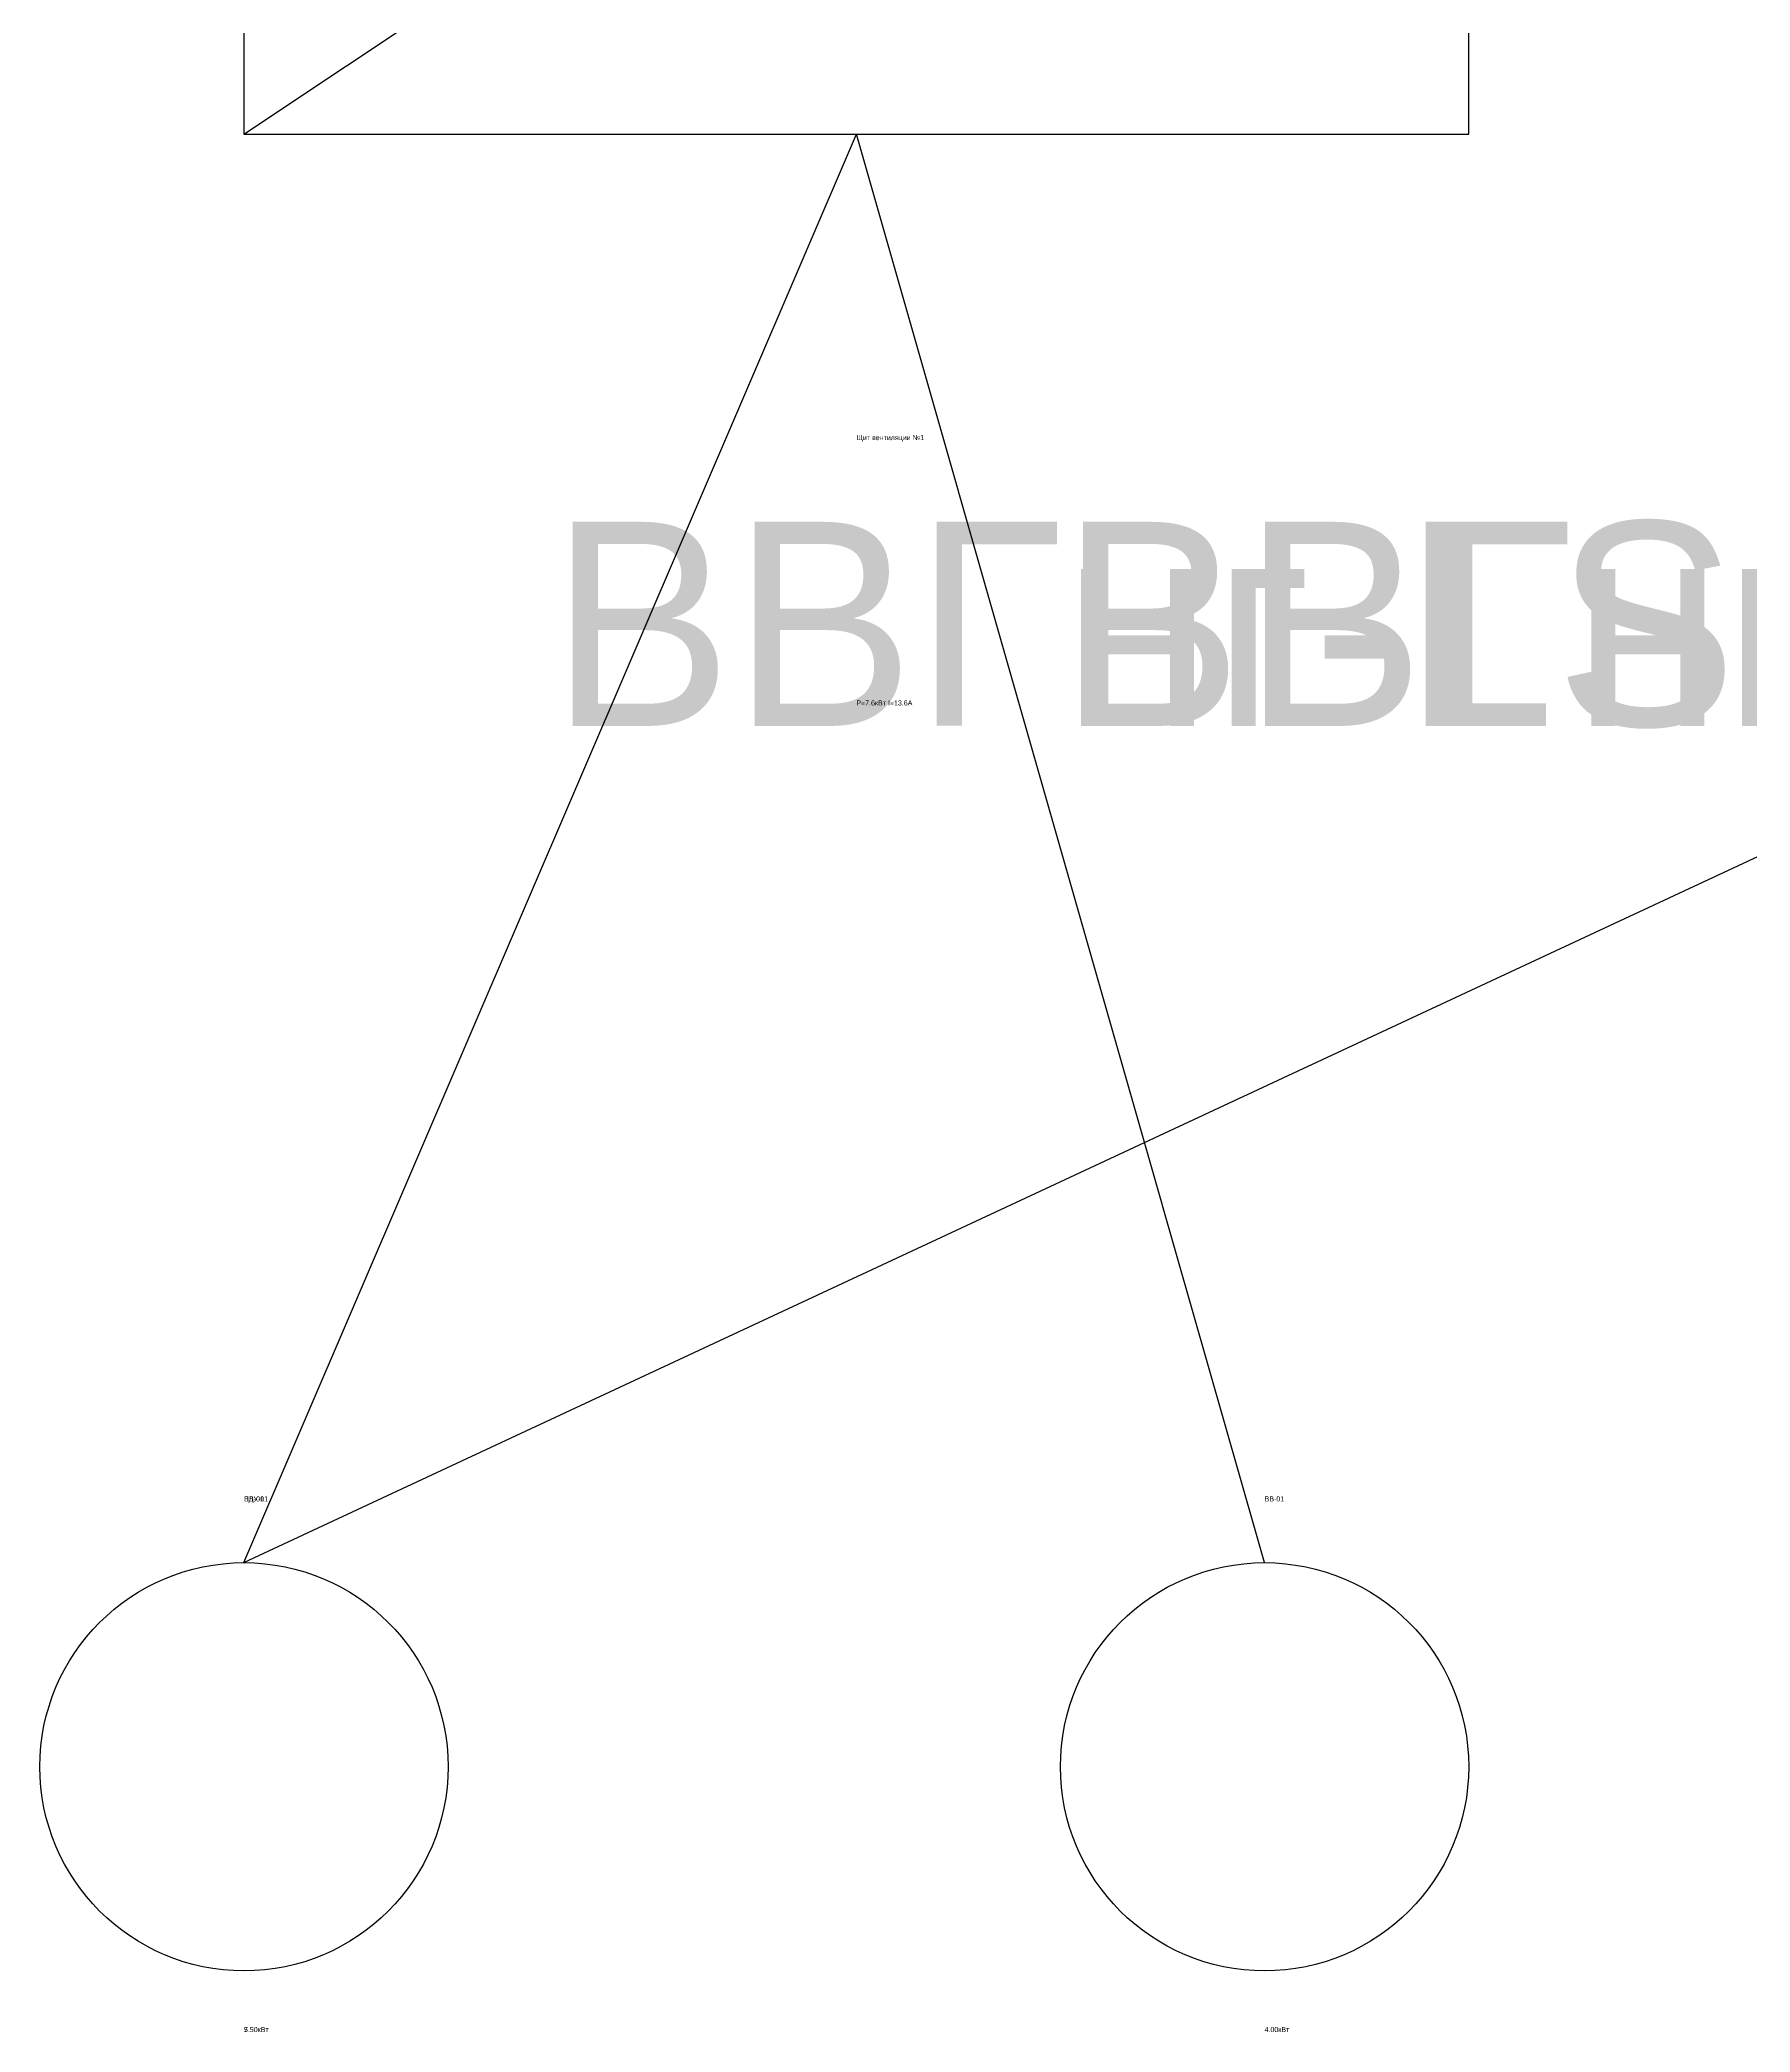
# Model space of a CAD drawing. Header units: millimetres. Extents: x -100 to 4200, y -4000 to 453.
# Drawn here: x -100 to 738, y -1930 to -954 of the extents above; entities that cross this region are included whole.
import ezdxf

# ---------------------------------------------------------------- set-up
doc = ezdxf.new("R2010")
doc.units = ezdxf.units.MM
for name, color, linetype in [('CABLES', 2, 'Continuous'), ('CONSUMERS', 3, 'Continuous'), ('LABELS', 7, 'Continuous'), ('PANELS', 4, 'Continuous')]:
    doc.layers.add(name, color=color, linetype=linetype)

# ---------------------------------------------------------------- blocks, each defined once
blk = doc.blocks.new('PANEL_BOX')
at = {"layer": 'PANELS'}
blk.add_line((0, 0), (600, 400), dxfattribs=at)
blk.add_lwpolyline([(0, 0), (600, 0), (600, 400), (0, 400), (0, 0)], dxfattribs=at)
blk = doc.blocks.new('CONSUMER_CIRCLE')
at = {"layer": 'CONSUMERS'}
blk.add_circle((0, 0), 100, dxfattribs=at)

msp = doc.modelspace()

# ---------------------------------------------------------------- linework, layer by layer
at = {"layer": 'CABLES'}
for p, q in [((0, -1700), (300, -1000)), ((0, -1700), (1500, -1000)), ((500, -1700), (300, -1000))]:
    msp.add_line(p, q, dxfattribs=at)

# ---------------------------------------------------------------- block references
ref = msp.add_blockref('PANEL_BOX', (0, -1000))
ref.add_attrib('PANEL_ID', 'ЩВК-1', (300, -550), dxfattribs={"height": 2.5})
ref.add_attrib('PANEL_NAME', 'Щит вентиляции №1', (300, -1150), dxfattribs={"height": 2.5})
ref.add_attrib('PANEL_LOAD', 'P=7.6кВт I=13.6А', (300, -1280), dxfattribs={"height": 2.5})
ref = msp.add_blockref('CONSUMER_CIRCLE', (0, -1800))
ref.add_attrib('ID_TAG', 'ПВ-01', (0, -1670), dxfattribs={"height": 2.5})
ref.add_attrib('POWER_KW', '5.50кВт', (0, -1930), dxfattribs={"height": 2.5})
ref = msp.add_blockref('CONSUMER_CIRCLE', (0, -1800))
ref.add_attrib('ID_TAG', 'ВДУ-01', (0, -1670), dxfattribs={"height": 2.5})
ref.add_attrib('POWER_KW', '7.50кВт', (0, -1930), dxfattribs={"height": 2.5})
ref = msp.add_blockref('CONSUMER_CIRCLE', (500, -1800))
ref.add_attrib('ID_TAG', 'ВВ-01', (500, -1670), dxfattribs={"height": 2.5})
ref.add_attrib('POWER_KW', '4.00кВт', (500, -1930), dxfattribs={"height": 2.5})

# ---------------------------------------------------------------- texts
at = {"layer": 'LABELS'}
for p in [(150, -1290), (400, -1290)]:
    msp.add_text('ВВГнг-LS 4×1.5', height=100, dxfattribs=at).set_placement(p)

doc.saveas('drawing.dxf')
